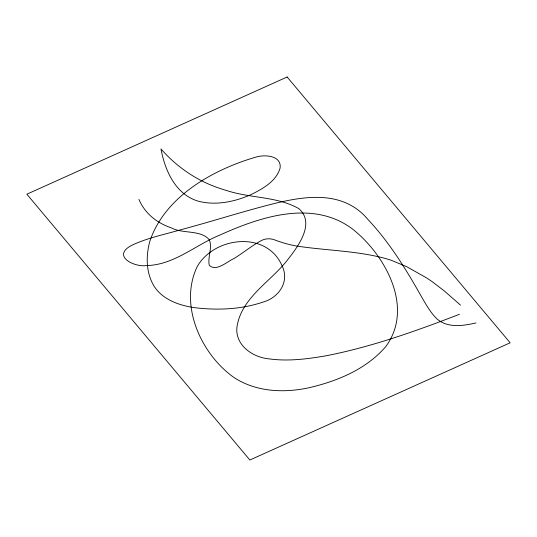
<?xml version="1.0" encoding="UTF-8"?>
<svg xmlns="http://www.w3.org/2000/svg" width="537" height="537" viewBox="0 0 537 537"><rect width="100%" height="100%" fill="white"/><g stroke="black" fill="none" stroke-linecap="round" stroke-linejoin="round"><path stroke-width="0.81" d="M459.437 314.286C416.188 330.98 372.289 346.687 326.704 355.675C307.735 358.971 288.309 361.542 269.097 358.87C252.974 357.427 235.381 345.627 236.864 327.711C240.757 298.35 269.581 282.462 286.691 260.989C297.001 247.812 315.951 223.956 299.002 208.725C277.253 196.267 250.698 198.401 227.265 190.716A153.22 98.687 -11.6 0 1 212.578 185.721C192.723 177.875 175.035 164.987 160.986 148.957C164.953 170.457 175.572 194.703 198.448 201.227C216.069 205.785 234.703 201.771 251.054 194.609C262.64 188.749 276.159 181.506 280.086 168.162C281.858 155.777 265.634 154.495 257.048 156.791C213.974 169.048 165.208 196.012 149.977 240.865C145.762 255.666 145.896 272.487 153.951 285.999C162.731 299.881 179.425 305.506 194.918 307.721C217.693 310.426 241.328 309.473 263.177 302.036C278.77 297.679 289.812 281.677 282.16 266.003C267.111 230.588 214.934 236.307 197.388 266.245C178.653 304.647 200.697 353.534 233.367 377.068C255.31 391.882 283.308 393.218 308.54 387.848C337.068 381.29 366.006 369.409 385.573 346.828C414.604 308.003 385.479 255.142 352.628 229.118C313.279 199.428 260.995 216.512 220.606 234.75C195.864 244.597 174.357 264.976 146.588 265.567C134.317 267.439 111.36 256.062 131.558 245.416C146.796 238.079 163.537 234.743 179.68 230.044C205.886 223.103 231.756 214.954 257.914 207.826C294.343 198.032 339.787 185.809 368.02 219.559C389.661 242.603 406.308 269.735 421.746 297.169C426.23 304.841 430.593 312.816 437.084 319.012C447.804 328.315 463.29 325.852 475.963 322.925M460.518 305.137L444.334 290.973L432.238 281.717A225.728 145.393 -11.6 0 0 426.136 277.649L406.757 266.708L391.627 260.425A119.818 77.174 -11.6 0 0 384.398 258.21C357.186 251.041 328.859 250.578 301.116 246.684C292.135 245.597 283.402 243.167 274.951 239.999C270.245 238.066 264.835 238.415 260.465 241.046C251.195 246.201 242.972 252.994 233.951 258.552C227.232 261.445 216.062 272.192 209.255 265.265C207.45 256.847 212.766 248.034 209.296 239.764C200.616 229.541 182.922 234.051 171.551 227.963A78.274 50.418 -11.6 0 1 155.777 220.103C148.393 214.894 142.466 207.738 138.915 199.415M287.141 76.992L26.85 194.206L249.859 460.008L510.15 342.794L287.141 76.992"/></g></svg>
